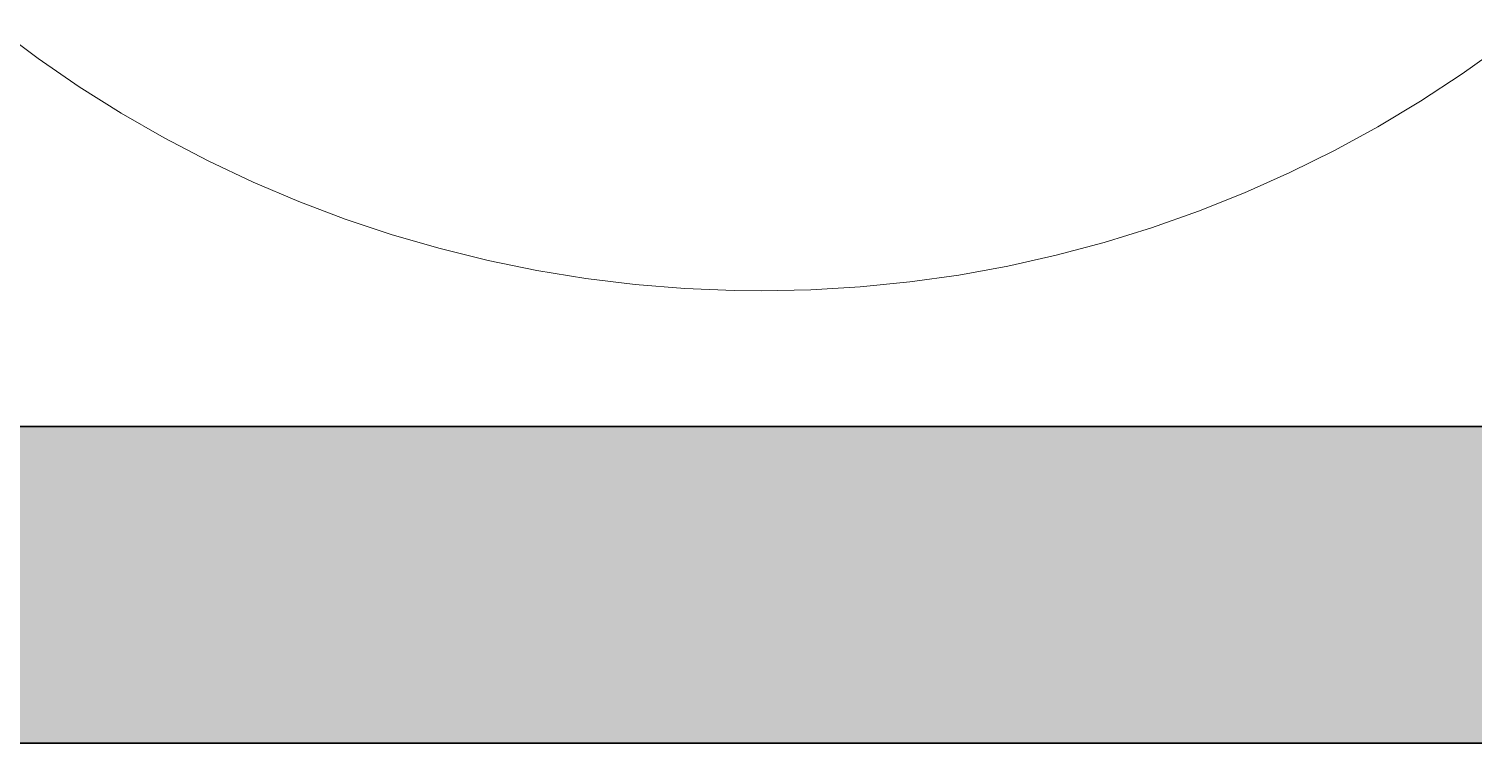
# Model space of a CAD drawing. Header units: millimetres. Extents: x 155927 to 326028, y -36033 to 97293.
# Drawn here: x 227822.4 to 228287.7, y 17855.6 to 18085.7 of the extents above; entities that cross this region are included whole.
import ezdxf

# ---------------------------------------------------------------- set-up
doc = ezdxf.new("R2010")
doc.units = ezdxf.units.MM
doc.header["$MEASUREMENT"] = 0
for name, color, linetype, lineweight in [('A-WALL-PATT', 7, 'CONTINUOUS', 9), ('I-FURN', 8, 'CONTINUOUS', 9), ('I-WALL', 7, 'CONTINUOUS', 9)]:
    doc.layers.add(name, color=color, linetype=linetype, lineweight=lineweight)

msp = doc.modelspace()

# ---------------------------------------------------------------- hatches: boundary and pattern name
at = {"layer": 'A-WALL-PATT'}
msp.add_hatch(color=256, dxfattribs=at).paths.add_polyline_path([(226452.83, 17855.61), (230738.83, 17855.61), (230738.83, 17957.61), (226452.83, 17957.61)], flags=0)

# ---------------------------------------------------------------- linework, layer by layer
at = {"layer": 'I-FURN'}
for p, q in [((227812.51, 18085.69), (227825.33, 18076.12)), ((228284.12, 18071.17), (228297.14, 18080.46)), ((227825.33, 18076.12), (227838.52, 18067.07)), ((228270.74, 18062.4), (228284.12, 18071.17)), ((227838.52, 18067.07), (227852.06, 18058.55)), ((227852.06, 18058.55), (227865.93, 18050.57)), ((228257.01, 18054.17), (228270.74, 18062.4)), ((228242.97, 18046.5), (228257.01, 18054.17)), ((227865.93, 18050.57), (227880.11, 18043.16)), ((228228.64, 18039.4), (228242.97, 18046.5)), ((227880.11, 18043.16), (227894.58, 18036.33)), ((227894.58, 18036.33), (227909.3, 18030.07)), ((228214.03, 18032.88), (228228.64, 18039.4)), ((228199.17, 18026.94), (228214.03, 18032.88)), ((227909.3, 18030.07), (227924.27, 18024.41)), ((228184.09, 18021.61), (228199.17, 18026.94)), ((227924.27, 18024.41), (227939.45, 18019.36)), ((228168.81, 18016.88), (228184.09, 18021.61)), ((227939.45, 18019.36), (227954.82, 18014.91)), ((228153.34, 18012.77), (228168.81, 18016.88)), ((227954.82, 18014.91), (227970.35, 18011.08)), ((228137.73, 18009.27), (228153.34, 18012.77)), ((227970.35, 18011.08), (227986.02, 18007.88)), ((227986.02, 18007.88), (228001.81, 18005.3)), ((228121.99, 18006.41), (228137.73, 18009.27)), ((228001.81, 18005.3), (228017.7, 18003.36)), ((228017.7, 18003.36), (228033.64, 18002.06)), ((228074.26, 18001.62), (228090.23, 18002.58)), ((228090.23, 18002.58), (228106.15, 18004.18)), ((228106.15, 18004.18), (228121.99, 18006.41)), ((228033.64, 18002.06), (228049.63, 18001.39)), ((228049.63, 18001.39), (228058.26, 18001.3)), ((228058.26, 18001.3), (228074.26, 18001.62))]:
    msp.add_line(p, q, dxfattribs=at)
at = {"layer": 'I-WALL', "lineweight": 30}
for p, q in [((230738.83, 17957.61), (226452.83, 17957.61)), ((226452.83, 17855.61), (230738.83, 17855.61))]:
    msp.add_line(p, q, dxfattribs=at)

doc.saveas('drawing.dxf')
